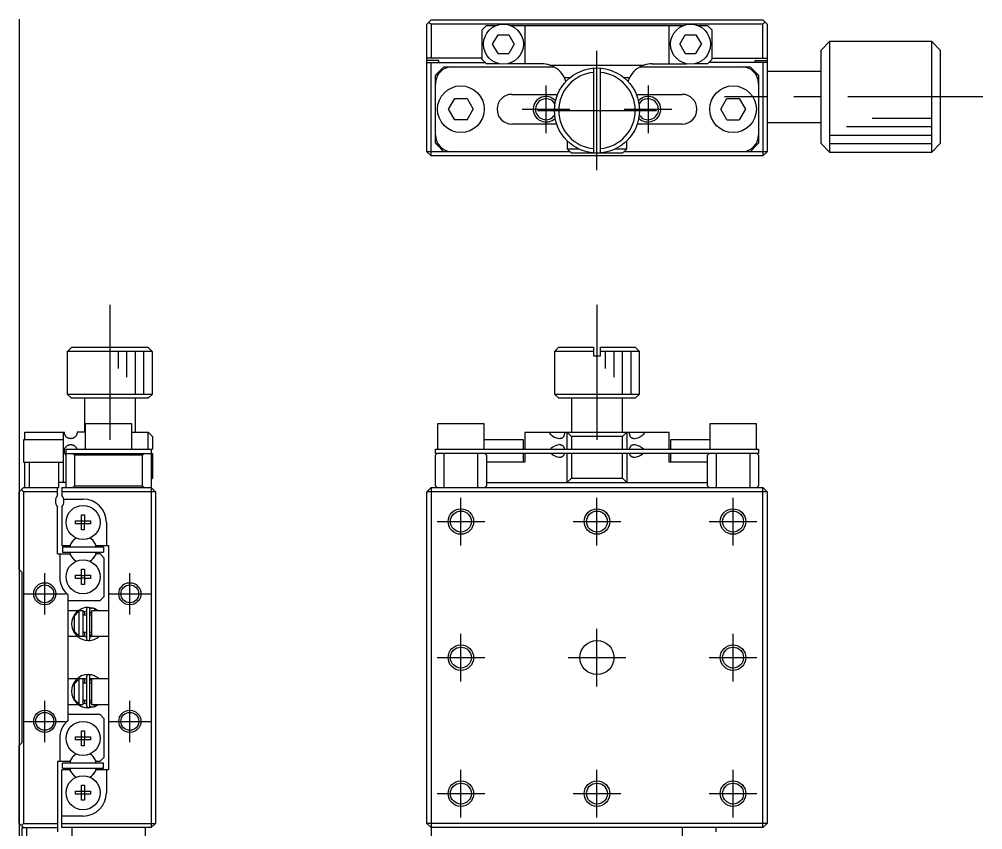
# Model space of a CAD drawing. Extents: x 0 to 251, y -8 to 162.
# Drawn here: x 0 to 113.3, y 66.8 to 162.1 of the extents above; entities that cross this region are included whole.
import ezdxf

# ---------------------------------------------------------------- set-up
doc = ezdxf.new("R2010")
doc.units = 0
doc.header["$LTSCALE"] = 0.5
doc.linetypes.add('CENTER', pattern=[50.8, 31.75, -6.35, 6.35, -6.35])
for name, color, linetype in [('MSM_CENTER', 1, 'CENTER'), ('MSM_CONTINUOUS', 7, 'CONTINUOUS'), ('MSM_NARROW', 5, 'CONTINUOUS')]:
    doc.layers.add(name, color=color, linetype=linetype)

msp = doc.modelspace()

# ---------------------------------------------------------------- linework, layer by layer
at = {"layer": 'MSM_CENTER'}
for p, q in [((67.919929, 144.35), (67.919929, 158.35)), ((61.919929, 154.3), (61.919929, 148.7)), ((73.919929, 154.3), (73.919929, 148.7)), ((113.269929, 152.95), (82.919929, 152.95)), ((59.119929, 151.5), (64.719929, 151.5)), ((60.919929, 151.35), (74.919929, 151.35)), ((71.119929, 151.5), (76.719929, 151.5)), ((10.65, 128.5), (10.65, 112.5)), ((67.919929, 128.5), (67.919929, 111.5)), ((51.919929, 100.2), (51.919929, 105.8)), ((67.919929, 100.2), (67.919929, 105.8)), ((83.919929, 100.2), (83.919929, 105.8)), ((49.119929, 103), (54.719929, 103)), ((65.119929, 103), (70.719929, 103)), ((81.119929, 103), (86.719929, 103)), ((3, 92.07), (3, 96.93)), ((13, 92.07), (13, 96.93)), ((0.57, 94.5), (5.43, 94.5)), ((10.57, 94.5), (15.43, 94.5)), ((51.919929, 84.2), (51.919929, 89.8)), ((67.919929, 83.6), (67.919929, 90.4)), ((83.919929, 84.2), (83.919929, 89.8)), ((49.119929, 87), (54.719929, 87)), ((64.519929, 87), (71.319929, 87)), ((81.119929, 87), (86.719929, 87)), ((3, 77.07), (3, 81.93)), ((13, 77.07), (13, 81.93)), ((0.57, 79.5), (5.43, 79.5)), ((10.57, 79.5), (15.43, 79.5)), ((51.919929, 68.2), (51.919929, 73.8)), ((67.919929, 68.2), (67.919929, 73.8)), ((83.919929, 68.2), (83.919929, 73.8)), ((49.119929, 71), (54.719929, 71)), ((65.119929, 71), (70.719929, 71)), ((81.119929, 71), (86.719929, 71))]:
    msp.add_line(p, q, dxfattribs=at)
at = {"layer": 'MSM_CONTINUOUS'}
for p, q in [((0.002714, 162.082973), (-0.000138, -8.009767)), ((47.919929, 161.5), (48.419929, 162)), ((48.419929, 162), (87.419929, 162)), ((87.919929, 161.5), (87.419929, 162)), ((47.919929, 146.5), (47.919929, 161.5)), ((48.169929, 161.75), (48.419929, 161.5)), ((48.419929, 161.5), (48.419929, 157.5)), ((87.419929, 161.5), (48.419929, 161.5)), ((54.419929, 160.85), (54.919929, 161.35)), ((54.419929, 157.35), (54.419929, 160.85)), ((54.919929, 161.35), (56.093794, 161.35)), ((57.746065, 161.35), (78.093794, 161.35)), ((59.419929, 161.35), (59.419929, 156.85)), ((76.419929, 156.85), (76.419929, 161.35)), ((79.746065, 161.35), (80.919929, 161.35)), ((80.919929, 161.35), (81.419929, 160.85)), ((81.419929, 160.85), (81.419929, 157.35)), ((87.419929, 161.5), (87.669929, 161.75)), ((87.419929, 157.5), (87.419929, 161.5)), ((87.919929, 161.5), (87.919929, 146.5)), ((55.649759, 159.15), (56.284844, 160.25)), ((56.284844, 160.25), (57.555015, 160.25)), ((57.555015, 160.25), (58.1901, 159.15)), ((77.649759, 159.15), (78.284844, 160.25)), ((78.284844, 160.25), (79.555015, 160.25)), ((79.555015, 160.25), (80.1901, 159.15)), ((56.284844, 158.05), (55.649759, 159.15)), ((58.1901, 159.15), (57.555015, 158.05)), ((77.649759, 159.15), (78.284844, 158.05)), ((79.555015, 158.05), (80.1901, 159.15)), ((95.269929, 159.45), (94.269929, 158.45)), ((95.269929, 159.45), (95.269929, 146.45)), ((107.269929, 159.45), (95.269929, 159.45)), ((107.269929, 146.45), (107.269929, 159.45)), ((108.269929, 158.45), (107.269929, 159.45)), ((54.419929, 157.5), (47.919929, 157.5)), ((56.284844, 158.05), (57.555015, 158.05)), ((78.284844, 158.05), (79.555015, 158.05)), ((81.419929, 157.5), (87.919929, 157.5)), ((94.269929, 147.45), (94.269929, 158.45)), ((108.269929, 158.45), (108.269929, 147.45)), ((49.319929, 157.25), (47.919929, 157.25)), ((47.919929, 157), (54.769929, 157)), ((48.419929, 146), (48.419929, 157)), ((49.919929, 156.5), (49.119929, 155.7)), ((49.319929, 157), (49.319929, 157.25)), ((49.919929, 156.5), (62.825776, 156.5)), ((54.919929, 156.85), (54.419929, 157.35)), ((56.437747, 156.85), (54.919929, 156.85)), ((61.419929, 156.85), (57.402112, 156.85)), ((62.356679, 156.7), (73.48318, 156.7)), ((67.519929, 156.333974), (67.519929, 146.366026)), ((68.319929, 146.366026), (68.319929, 156.333974)), ((73.014024, 156.5), (85.919929, 156.5)), ((74.419929, 156.85), (78.437747, 156.85)), ((80.919929, 156.85), (79.402112, 156.85)), ((81.419929, 157.35), (80.919929, 156.85)), ((87.919929, 157), (81.069929, 157)), ((86.719929, 155.7), (85.919929, 156.5)), ((86.519929, 157.25), (87.919929, 157.25)), ((86.519929, 157), (86.519929, 157.25)), ((87.419929, 157), (87.419929, 146)), ((48.919929, 155.5), (49.119929, 155.7)), ((48.919929, 147.5), (48.919929, 155.5)), ((49.119929, 155.7), (49.119929, 155.37178)), ((64.72971, 155.2), (64.099015, 155.2)), ((71.740844, 155.2), (71.110149, 155.2)), ((86.719929, 155.37178), (86.719929, 155.7)), ((86.719929, 155.7), (86.919929, 155.5)), ((86.919929, 155.5), (86.919929, 147.5)), ((94.269929, 155.95), (87.919929, 155.95)), ((57.919929, 153.25), (63.294997, 153.25)), ((72.544862, 153.25), (77.919929, 153.25)), ((50.476554, 151.5), (51.198242, 152.75)), ((51.198242, 152.75), (52.641617, 152.75)), ((52.641617, 152.75), (53.363305, 151.5)), ((82.476554, 151.5), (83.198242, 152.75)), ((83.198242, 152.75), (84.641617, 152.75)), ((84.641617, 152.75), (85.363305, 151.5)), ((51.198242, 150.25), (50.476554, 151.5)), ((52.641617, 150.25), (53.363305, 151.5)), ((83.198242, 150.25), (82.476554, 151.5)), ((85.363305, 151.5), (84.641617, 150.25)), ((52.641617, 150.25), (51.198242, 150.25)), ((63.182842, 149.75), (57.919929, 149.75)), ((77.919929, 149.75), (72.657017, 149.75)), ((83.198242, 150.25), (84.641617, 150.25)), ((87.919929, 149.95), (94.269929, 149.95)), ((49.119929, 147.3), (48.919929, 147.5)), ((49.119929, 147.62822), (49.119929, 147.3)), ((49.119929, 147.3), (49.919929, 146.5)), ((64.419929, 147.779286), (64.419929, 146.85)), ((71.419929, 146.85), (71.419929, 147.779286)), ((85.919929, 146.5), (86.719929, 147.3)), ((86.719929, 147.3), (86.719929, 147.62822)), ((86.919929, 147.5), (86.719929, 147.3)), ((94.269929, 147.45), (95.269929, 146.45)), ((107.269929, 146.45), (108.269929, 147.45)), ((64.769929, 146.5), (47.919929, 146.5)), ((48.419929, 146), (47.919929, 146.5)), ((64.419929, 146.85), (65.74048, 146.85)), ((64.919929, 146.35), (64.419929, 146.85)), ((70.919929, 146.35), (64.919929, 146.35)), ((70.099379, 146.85), (71.419929, 146.85)), ((71.419929, 146.85), (70.919929, 146.35)), ((87.919929, 146.5), (71.069929, 146.5)), ((87.919929, 146.5), (87.419929, 146)), ((95.269929, 146.45), (107.269929, 146.45)), ((87.419929, 146), (48.419929, 146)), ((5.666026, 123), (6.167813, 123.5)), ((6.167813, 123.5), (15.132187, 123.5)), ((15.132187, 123.5), (15.633974, 123)), ((63.419929, 123.5), (62.919929, 123)), ((63.419929, 123.5), (67.519929, 123.5)), ((67.519929, 123.5), (67.519929, 122.5)), ((68.319929, 122.5), (68.319929, 123.5)), ((68.319929, 123.5), (72.419929, 123.5)), ((72.919929, 123), (72.419929, 123.5)), ((5.65, 122.5), (5.666026, 122.5)), ((5.65, 122.5), (5.65, 118)), ((15.633974, 123), (5.666026, 123)), ((5.666026, 122.5), (5.666026, 123)), ((15.633974, 123), (15.633974, 122.5)), ((15.633974, 122.5), (15.65, 122.5)), ((15.65, 118), (15.65, 122.5)), ((67.519929, 123), (62.919929, 123)), ((62.919929, 123), (62.919929, 118)), ((67.519929, 122.5), (68.319929, 122.5)), ((72.919929, 123), (68.319929, 123)), ((72.919929, 118), (72.919929, 123)), ((5.65, 118), (15.65, 118)), ((5.65, 118), (6.15, 117.5)), ((15.15, 117.5), (15.65, 118)), ((62.919929, 118), (72.919929, 118)), ((62.919929, 118), (63.419929, 117.5)), ((72.419929, 117.5), (72.919929, 118)), ((15.15, 117.5), (6.15, 117.5)), ((7.65, 117.5), (7.65, 113.5)), ((13.65, 113.5), (13.65, 117.5)), ((72.419929, 117.5), (63.419929, 117.5)), ((64.919929, 117.5), (64.919929, 113.5)), ((70.919929, 113.5), (70.919929, 117.5)), ((13.25, 114.5), (7.75, 114.5)), ((7.75, 114.5), (7.75, 111.5)), ((13.25, 111.5), (13.25, 114.5)), ((54.669929, 114.5), (49.169929, 114.5)), ((49.169929, 114.5), (49.169929, 111.5)), ((54.669929, 111.5), (54.669929, 114.5)), ((86.669929, 114.5), (81.169929, 114.5)), ((81.169929, 114.5), (81.169929, 111.5)), ((86.669929, 111.5), (86.669929, 114.5)), ((0.65, 113.5), (5.3, 113.5)), ((0.65, 112.6), (0.65, 113.5)), ((5.15, 113.5), (5.15, 112.6)), ((5.300104, 113.487609), (5.3, 113.5)), ((5.300413, 113.475229), (5.300104, 113.487609)), ((5.300922, 113.462906), (5.300413, 113.475229)), ((5.301625, 113.450687), (5.300922, 113.462906)), ((5.302516, 113.438617), (5.301625, 113.450687)), ((5.30394, 113.423249), (5.302516, 113.438617)), ((5.305653, 113.408135), (5.30394, 113.423249)), ((5.307635, 113.393304), (5.305653, 113.408135)), ((5.309865, 113.378788), (5.307635, 113.393304)), ((5.312322, 113.364617), (5.309865, 113.378788)), ((5.314986, 113.350822), (5.312322, 113.364617)), ((5.321191, 113.322914), (5.314986, 113.350822)), ((5.328155, 113.296292), (5.321191, 113.322914)), ((5.335805, 113.270881), (5.328155, 113.296292)), ((5.344066, 113.246601), (5.335805, 113.270881)), ((6.765326, 113.274591), (6.756442, 113.248135)), ((6.773458, 113.302253), (6.765326, 113.274591)), ((6.780546, 113.33031), (6.773458, 113.302253)), ((6.786563, 113.358683), (6.780546, 113.33031)), ((6.791483, 113.387295), (6.786563, 113.358683)), ((6.795197, 113.415283), (6.791483, 113.387295)), ((6.79786, 113.443447), (6.795197, 113.415283)), ((6.799464, 113.471711), (6.79786, 113.443447)), ((6.8, 113.5), (6.799464, 113.471711)), ((7.75, 113.5), (6.8, 113.5)), ((13.25, 113.5), (15.15, 113.5)), ((15.15, 111.5), (15.15, 113.5)), ((15.65, 113), (15.15, 113.5)), ((59.419929, 113.5), (59.419929, 111.5)), ((59.419929, 113.5), (76.419929, 113.5)), ((62.379595, 113.393304), (62.356679, 113.5)), ((62.438302, 113.296292), (62.379595, 113.393304)), ((62.527961, 113.20113), (62.438302, 113.296292)), ((64.081259, 113.274591), (64.075841, 113.244054)), ((64.085952, 113.305699), (64.081259, 113.274591)), ((64.089931, 113.337362), (64.085952, 113.305699)), ((64.093193, 113.369465), (64.089931, 113.337362)), ((64.095736, 113.401894), (64.093193, 113.369465)), ((64.097556, 113.434536), (64.095736, 113.401894)), ((64.09865, 113.467276), (64.097556, 113.434536)), ((64.099015, 113.5), (64.09865, 113.467276)), ((64.419929, 111.5), (64.419929, 113.5)), ((64.919929, 113), (64.419929, 113.5)), ((71.419929, 113.5), (70.919929, 113)), ((71.419929, 113.5), (71.419929, 111.5)), ((71.741241, 113.465709), (71.740844, 113.5)), ((71.74243, 113.431464), (71.741241, 113.465709)), ((71.74441, 113.397397), (71.74243, 113.431464)), ((71.747179, 113.363642), (71.74441, 113.397397)), ((71.750435, 113.332899), (71.747179, 113.363642)), ((71.754381, 113.302436), (71.750435, 113.332899)), ((71.75901, 113.272342), (71.754381, 113.302436)), ((71.764315, 113.242707), (71.75901, 113.272342)), ((73.402621, 113.297867), (73.317752, 113.20619)), ((73.457358, 113.386628), (73.402621, 113.297867)), ((73.48318, 113.5), (73.457358, 113.386628)), ((76.419929, 111.5), (76.419929, 113.5)), ((5.2, 112.6), (0.5, 112.6)), ((0.5, 112.6), (0.5, 110)), ((5.2, 110), (5.2, 112.6)), ((5.352863, 113.223377), (5.344066, 113.246601)), ((5.362122, 113.20113), (5.352863, 113.223377)), ((5.381822, 113.159322), (5.362122, 113.20113)), ((5.403222, 113.120262), (5.381822, 113.159322)), ((5.426199, 113.08362), (5.403222, 113.120262)), ((5.457046, 113.040714), (5.426199, 113.08362)), ((5.490251, 113.000753), (5.457046, 113.040714)), ((5.525757, 112.963617), (5.490251, 113.000753)), ((5.563506, 112.929191), (5.525757, 112.963617)), ((5.602361, 112.898227), (5.563506, 112.929191)), ((5.643395, 112.869769), (5.602361, 112.898227)), ((5.686562, 112.843933), (5.643395, 112.869769)), ((5.731822, 112.820837), (5.686562, 112.843933)), ((5.781667, 112.799643), (5.731822, 112.820837)), ((5.833841, 112.781823), (5.781667, 112.799643)), ((5.888225, 112.767655), (5.833841, 112.781823)), ((5.929283, 112.759779), (5.888225, 112.767655)), ((5.971488, 112.754121), (5.929283, 112.759779)), ((6.014733, 112.75083), (5.971488, 112.754121)), ((6.058912, 112.750053), (6.014733, 112.75083)), ((6.103914, 112.751942), (6.058912, 112.750053)), ((6.149707, 112.756659), (6.103914, 112.751942)), ((6.196089, 112.764366), (6.149707, 112.756659)), ((6.230211, 112.771975), (6.196089, 112.764366)), ((6.264531, 112.781342), (6.230211, 112.771975)), ((6.298926, 112.792517), (6.264531, 112.781342)), ((6.333271, 112.805552), (6.298926, 112.792517)), ((6.365356, 112.819536), (6.333271, 112.805552)), ((6.397312, 112.835301), (6.365356, 112.819536)), ((6.428987, 112.852847), (6.397312, 112.835301)), ((6.460226, 112.872173), (6.428987, 112.852847)), ((6.490876, 112.893279), (6.460226, 112.872173)), ((6.520783, 112.916165), (6.490876, 112.893279)), ((6.547582, 112.938853), (6.520783, 112.916165)), ((6.573654, 112.963139), (6.547582, 112.938853)), ((6.598857, 112.98895), (6.573654, 112.963139)), ((6.623049, 113.016213), (6.598857, 112.98895)), ((6.646085, 113.044855), (6.623049, 113.016213)), ((6.667825, 113.074803), (6.646085, 113.044855)), ((6.683137, 113.097963), (6.667825, 113.074803)), ((6.697677, 113.121837), (6.683137, 113.097963)), ((6.711394, 113.146369), (6.697677, 113.121837)), ((6.724235, 113.171507), (6.711394, 113.146369)), ((6.735859, 113.196531), (6.724235, 113.171507)), ((6.746608, 113.222095), (6.735859, 113.196531)), ((6.756442, 113.248135), (6.746608, 113.222095)), ((15.65, 113), (15.65, 111.5)), ((59.269929, 112.6), (54.669929, 112.6)), ((59.269929, 111.5), (59.269929, 112.6)), ((63.562275, 112.75), (63.415161, 112.763205)), ((63.571057, 112.750053), (63.562275, 112.75)), ((63.607248, 112.751477), (63.571057, 112.750053)), ((63.642805, 112.754917), (63.607248, 112.751477)), ((63.67762, 112.760464), (63.642805, 112.754917)), ((63.711584, 112.76821), (63.67762, 112.760464)), ((63.74459, 112.778246), (63.711584, 112.76821)), ((63.776529, 112.790663), (63.74459, 112.778246)), ((63.807291, 112.805552), (63.776529, 112.790663)), ((63.83136, 112.819536), (63.807291, 112.805552)), ((63.854671, 112.835301), (63.83136, 112.819536)), ((63.877156, 112.852847), (63.854671, 112.835301)), ((63.898749, 112.872173), (63.877156, 112.852847)), ((63.919382, 112.893279), (63.898749, 112.872173)), ((63.938987, 112.916165), (63.919382, 112.893279)), ((63.956114, 112.938853), (63.938987, 112.916165)), ((63.972394, 112.963139), (63.956114, 112.938853)), ((63.987785, 112.98895), (63.972394, 112.963139)), ((64.002247, 113.016213), (63.987785, 112.98895)), ((64.015738, 113.044855), (64.002247, 113.016213)), ((64.028216, 113.074803), (64.015738, 113.044855)), ((64.037892, 113.100911), (64.028216, 113.074803)), ((64.046889, 113.127976), (64.037892, 113.100911)), ((64.055194, 113.155911), (64.046889, 113.127976)), ((64.062796, 113.184627), (64.055194, 113.155911)), ((64.069683, 113.214037), (64.062796, 113.184627)), ((64.075841, 113.244054), (64.069683, 113.214037)), ((64.919929, 113), (64.919929, 111.5)), ((70.919929, 113), (64.919929, 113)), ((70.919929, 111.5), (70.919929, 113)), ((71.770287, 113.213621), (71.764315, 113.242707)), ((71.77692, 113.185172), (71.770287, 113.213621)), ((71.784206, 113.157451), (71.77692, 113.185172)), ((71.792137, 113.130548), (71.784206, 113.157451)), ((71.80224, 113.100171), (71.792137, 113.130548)), ((71.813284, 113.070825), (71.80224, 113.100171)), ((71.825235, 113.042582), (71.813284, 113.070825)), ((71.838061, 113.015514), (71.825235, 113.042582)), ((71.85173, 112.989694), (71.838061, 113.015514)), ((71.866211, 112.965195), (71.85173, 112.989694)), ((71.881471, 112.942087), (71.866211, 112.965195)), ((71.897478, 112.920445), (71.881471, 112.942087)), ((71.916602, 112.897584), (71.897478, 112.920445)), ((71.936741, 112.876446), (71.916602, 112.897584)), ((71.957831, 112.857029), (71.936741, 112.876446)), ((71.979808, 112.839332), (71.957831, 112.857029)), ((72.002607, 112.82335), (71.979808, 112.839332)), ((72.026165, 112.809083), (72.002607, 112.82335)), ((72.050418, 112.796527), (72.026165, 112.809083)), ((72.085773, 112.781617), (72.050418, 112.796527)), ((72.122529, 112.769745), (72.085773, 112.781617)), ((72.160535, 112.760781), (72.122529, 112.769745)), ((72.199642, 112.754591), (72.160535, 112.760781)), ((72.239698, 112.751044), (72.199642, 112.754591)), ((72.277531, 112.75), (72.239698, 112.751044)), ((81.169929, 112.6), (76.569929, 112.6)), ((76.569929, 112.6), (76.569929, 111.5)), ((5.300004, 111.302242), (5.300109, 111.3127)), ((5.300045, 111.291789), (5.300004, 111.302242)), ((5.300239, 111.281085), (5.300045, 111.291789)), ((5.300109, 111.3127), (5.300357, 111.323134)), ((5.300585, 111.270409), (5.300239, 111.281085)), ((5.300357, 111.323134), (5.300749, 111.333513)), ((5.301079, 111.259792), (5.300585, 111.270409)), ((5.300749, 111.333513), (5.301301, 111.344149)), ((5.301718, 111.249264), (5.301079, 111.259792)), ((5.301301, 111.344149), (5.301999, 111.354708)), ((5.302758, 111.235743), (5.301718, 111.249264)), ((5.301999, 111.354708), (5.302837, 111.365167)), ((5.304025, 111.222403), (5.302758, 111.235743)), ((5.302837, 111.365167), (5.30381, 111.375499)), ((5.30381, 111.375499), (5.305248, 111.388565)), ((5.305506, 111.209288), (5.304025, 111.222403)), ((5.305248, 111.388565), (5.306889, 111.401416)), ((5.307649, 111.193166), (5.305506, 111.209288)), ((5.306889, 111.401416), (5.30872, 111.41403)), ((5.310089, 111.177404), (5.307649, 111.193166)), ((5.30872, 111.41403), (5.310725, 111.426384)), ((5.312804, 111.162015), (5.310089, 111.177404)), ((5.310725, 111.426384), (5.313739, 111.442897)), ((5.315771, 111.147013), (5.312804, 111.162015)), ((5.313739, 111.442897), (5.317038, 111.458956)), ((5.318965, 111.13241), (5.315771, 111.147013)), ((5.317038, 111.458956), (5.320596, 111.474556)), ((5.322362, 111.118221), (5.318965, 111.13241)), ((5.320596, 111.474556), (5.327893, 111.502702)), ((5.33019, 111.089303), (5.322362, 111.118221)), ((5.327893, 111.502702), (5.335936, 111.52952)), ((5.3388, 111.061799), (5.33019, 111.089303)), ((5.335936, 111.52952), (5.34466, 111.555102)), ((5.348119, 111.035602), (5.3388, 111.061799)), ((5.34466, 111.555102), (5.353998, 111.579544)), ((5.358069, 111.010604), (5.348119, 111.035602)), ((5.353998, 111.579544), (5.363886, 111.602937)), ((5.368574, 110.986696), (5.358069, 111.010604)), ((5.363886, 111.602937), (5.374256, 111.625377)), ((5.374256, 111.625377), (5.400802, 111.675782)), ((5.400802, 111.675782), (5.429969, 111.722476)), ((5.429969, 111.722476), (5.461661, 111.765704)), ((5.461661, 111.765704), (5.495782, 111.805712)), ((5.495782, 111.805712), (5.532235, 111.842745)), ((5.5, 107), (5.5, 111.5)), ((5.5, 111.5), (15.65, 111.5)), ((5.532235, 111.842745), (5.570924, 111.877049)), ((5.570924, 111.877049), (5.617206, 111.912534)), ((5.617206, 111.912534), (5.66646, 111.94452)), ((5.66646, 111.94452), (5.718618, 111.972819)), ((5.718618, 111.972819), (5.760688, 111.991954)), ((5.760688, 111.991954), (5.804503, 112.008687)), ((5.804503, 112.008687), (5.849989, 112.022841)), ((5.849989, 112.022841), (5.89707, 112.034243)), ((5.89707, 112.034243), (5.94242, 112.042236)), ((5.94242, 112.042236), (5.989227, 112.047515)), ((5.989227, 112.047515), (6.0373, 112.049872)), ((6.0373, 112.049872), (6.086448, 112.049101)), ((6.086448, 112.049101), (6.13648, 112.044994)), ((6.13648, 112.044994), (6.187207, 112.037343)), ((6.187207, 112.037343), (6.22722, 112.028759)), ((6.22722, 112.028759), (6.267494, 112.01777)), ((6.267494, 112.01777), (6.307839, 112.004286)), ((6.307839, 112.004286), (6.338852, 111.992142)), ((6.338852, 111.992142), (6.369778, 111.978405)), ((6.369778, 111.978405), (6.400497, 111.963059)), ((6.400497, 111.963059), (6.430886, 111.946085)), ((6.430886, 111.946085), (6.455118, 111.93117)), ((6.455118, 111.93117), (6.479051, 111.91515)), ((6.479051, 111.91515), (6.502605, 111.898035)), ((6.502605, 111.898035), (6.525702, 111.879834)), ((6.525702, 111.879834), (6.54891, 111.859985)), ((6.54891, 111.859985), (6.571539, 111.83897)), ((6.571539, 111.83897), (6.593495, 111.816825)), ((6.593495, 111.816825), (6.614685, 111.79359)), ((6.614685, 111.79359), (6.634545, 111.769895)), ((6.634545, 111.769895), (6.653582, 111.745173)), ((6.653582, 111.745173), (6.671711, 111.719487)), ((6.671711, 111.719487), (6.688849, 111.692902)), ((6.688849, 111.692902), (6.705509, 111.664419)), ((6.705509, 111.664419), (6.72101, 111.635011)), ((6.72101, 111.635011), (6.735276, 111.604777)), ((6.735276, 111.604777), (6.74823, 111.573817)), ((6.74823, 111.573817), (6.757256, 111.549576)), ((6.757256, 111.549576), (6.765468, 111.524953)), ((6.765468, 111.524953), (6.772842, 111.5)), ((15.5, 111.5), (15.5, 67)), ((48.919929, 111), (48.919929, 111.5)), ((48.919929, 111.5), (86.919929, 111.5)), ((62.435614, 111.500031), (62.507245, 111.579544)), ((63.562202, 112.05), (63.597405, 112.049101)), ((63.597405, 112.049101), (63.6438, 112.044994)), ((63.6438, 112.044994), (63.688727, 112.037343)), ((63.688727, 112.037343), (63.718234, 112.030028)), ((63.718234, 112.030028), (63.74708, 112.020878)), ((63.74708, 112.020878), (63.775184, 112.009849)), ((63.775184, 112.009849), (63.802463, 111.996899)), ((63.802463, 111.996899), (63.828833, 111.981984)), ((63.828833, 111.981984), (63.854212, 111.96506)), ((63.854212, 111.96506), (63.878516, 111.946085)), ((63.878516, 111.946085), (63.897837, 111.92873)), ((63.897837, 111.92873), (63.916449, 111.90984)), ((63.916449, 111.90984), (63.934307, 111.889451)), ((63.934307, 111.889451), (63.951365, 111.867596)), ((63.951365, 111.867596), (63.967579, 111.844311)), ((63.967579, 111.844311), (63.982904, 111.819631)), ((63.982904, 111.819631), (63.997294, 111.79359)), ((63.997294, 111.79359), (64.00918, 111.769524)), ((64.00918, 111.769524), (64.020383, 111.744323)), ((64.020383, 111.744323), (64.030886, 111.718068)), ((64.030886, 111.718068), (64.040672, 111.69084)), ((64.040672, 111.69084), (64.049723, 111.66272)), ((64.049723, 111.66272), (64.058022, 111.633789)), ((64.058022, 111.633789), (64.065551, 111.604128)), ((64.065551, 111.604128), (64.072294, 111.573817)), ((64.072294, 111.573817), (64.077045, 111.549576)), ((64.077045, 111.549576), (64.081334, 111.524953)), ((64.081334, 111.524953), (64.085156, 111.5)), ((71.754702, 111.5), (71.759775, 111.532393)), ((71.759775, 111.532393), (71.765658, 111.564279)), ((71.765658, 111.564279), (71.772339, 111.595556)), ((71.772339, 111.595556), (71.779807, 111.626119)), ((71.779807, 111.626119), (71.788047, 111.655863)), ((71.788047, 111.655863), (71.797048, 111.684684)), ((71.797048, 111.684684), (71.806796, 111.712478)), ((71.806796, 111.712478), (71.817292, 111.739197)), ((71.817292, 111.739197), (71.82857, 111.764948)), ((71.82857, 111.764948), (71.840605, 111.789679)), ((71.840605, 111.789679), (71.853369, 111.813337)), ((71.853369, 111.813337), (71.866835, 111.835871)), ((71.866835, 111.835871), (71.880977, 111.857229)), ((71.880977, 111.857229), (71.895767, 111.87736)), ((71.895767, 111.87736), (71.914976, 111.900589)), ((71.914976, 111.900589), (71.93521, 111.922064)), ((71.93521, 111.922064), (71.956402, 111.941779)), ((71.956402, 111.941779), (71.978487, 111.959731)), ((71.978487, 111.959731), (72.001399, 111.975916)), ((72.001399, 111.975916), (72.025073, 111.99033)), ((72.025073, 111.99033), (72.055194, 112.005689)), ((72.055194, 112.005689), (72.086486, 112.01861)), ((72.086486, 112.01861), (72.11884, 112.029182)), ((72.11884, 112.029182), (72.152152, 112.037489)), ((72.152152, 112.037489), (72.186314, 112.04362)), ((72.186314, 112.04362), (72.221221, 112.04766)), ((72.221221, 112.04766), (72.256767, 112.049696)), ((72.256767, 112.049696), (72.277647, 112.05)), ((72.277647, 112.05), (72.409688, 112.039225)), ((86.919929, 111.5), (86.919929, 111)), ((0.5, 110), (5.2, 110)), ((0.65, 107), (0.65, 110)), ((1.15, 110), (1.15, 107)), ((4.65, 107), (4.65, 110)), ((5.15, 110), (5.15, 107.6)), ((5.391431, 110.941047), (5.368574, 110.986696)), ((5.416377, 110.898595), (5.391431, 110.941047)), ((5.443297, 110.859014), (5.416377, 110.898595)), ((5.472076, 110.821979), (5.443297, 110.859014)), ((5.499672, 110.790453), (5.472076, 110.821979)), ((5.5, 111), (15.65, 111)), ((6.5, 110.8), (6.3, 111)), ((14.5, 110.8), (6.5, 110.8)), ((6.5, 110.8), (6.5, 107.2)), ((14.7, 111), (14.5, 110.8)), ((14.5, 107.2), (14.5, 110.8)), ((15.65, 111), (15.65, 108.1)), ((49.119929, 111), (48.919929, 110.8)), ((86.919929, 111), (48.919929, 111)), ((48.919929, 107.2), (48.919929, 110.8)), ((49.919929, 111), (49.919929, 107)), ((53.919929, 107), (53.919929, 111)), ((54.919929, 110.8), (54.719929, 111)), ((54.919929, 110.8), (54.919929, 107.2)), ((59.419929, 110), (54.919929, 110)), ((59.269929, 110), (59.269929, 111)), ((59.419929, 111), (59.419929, 110)), ((63.562235, 110.55), (63.445267, 110.558584)), ((63.572125, 110.550102), (63.562235, 110.55)), ((63.612914, 110.551903), (63.572125, 110.550102)), ((63.652736, 110.556246), (63.612914, 110.551903)), ((63.691462, 110.563265), (63.652736, 110.556246)), ((63.72896, 110.573098), (63.691462, 110.563265)), ((63.756785, 110.582625), (63.72896, 110.573098)), ((63.7839, 110.593981), (63.756785, 110.582625)), ((63.810228, 110.607198), (63.7839, 110.593981)), ((63.83569, 110.622312), (63.810228, 110.607198)), ((63.860208, 110.639354), (63.83569, 110.622312)), ((63.883703, 110.65836), (63.860208, 110.639354)), ((63.904389, 110.677644), (63.883703, 110.65836)), ((63.924226, 110.698718), (63.904389, 110.677644)), ((63.943154, 110.721536), (63.924226, 110.698718)), ((63.961117, 110.746056), (63.943154, 110.721536)), ((63.978058, 110.772231), (63.961117, 110.746056)), ((63.99392, 110.80002), (63.978058, 110.772231)), ((64.006701, 110.825256), (63.99392, 110.80002)), ((64.018717, 110.851755), (64.006701, 110.825256)), ((64.029944, 110.879426), (64.018717, 110.851755)), ((64.040361, 110.908178), (64.029944, 110.879426)), ((64.049947, 110.937919), (64.040361, 110.908178)), ((64.058679, 110.968556), (64.049947, 110.937919)), ((64.066535, 111), (64.058679, 110.968556)), ((64.419929, 107.6), (64.419929, 111)), ((64.919929, 111), (64.919929, 108.1)), ((70.919929, 108.1), (70.919929, 111)), ((71.419929, 111), (71.419929, 107.6)), ((71.78139, 110.96772), (71.773324, 111)), ((71.790342, 110.936374), (71.78139, 110.96772)), ((71.800158, 110.906144), (71.790342, 110.936374)), ((71.810892, 110.876907), (71.800158, 110.906144)), ((71.822515, 110.848735), (71.810892, 110.876907)), ((71.834996, 110.821701), (71.822515, 110.848735)), ((71.848305, 110.795877), (71.834996, 110.821701)), ((71.86241, 110.771336), (71.848305, 110.795877)), ((71.877283, 110.748149), (71.86241, 110.771336)), ((71.892892, 110.726389), (71.877283, 110.748149)), ((71.911554, 110.703346), (71.892892, 110.726389)), ((71.931218, 110.681986), (71.911554, 110.703346)), ((71.951821, 110.662309), (71.931218, 110.681986)), ((71.973302, 110.644317), (71.951821, 110.662309)), ((71.995598, 110.62801), (71.973302, 110.644317)), ((72.018648, 110.613389), (71.995598, 110.62801)), ((72.042389, 110.600454), (72.018648, 110.613389)), ((72.07288, 110.586634), (72.042389, 110.600454)), ((72.104475, 110.575163), (72.07288, 110.586634)), ((72.137072, 110.565954), (72.104475, 110.575163)), ((72.17057, 110.558921), (72.137072, 110.565954)), ((72.20487, 110.553976), (72.17057, 110.558921)), ((72.23987, 110.551032), (72.20487, 110.553976)), ((72.27547, 110.550003), (72.23987, 110.551032)), ((72.277522, 110.55), (72.27547, 110.550003)), ((76.419929, 110), (76.419929, 111)), ((80.919929, 110), (76.419929, 110)), ((76.569929, 111), (76.569929, 110)), ((81.119929, 111), (80.919929, 110.8)), ((80.919929, 107.2), (80.919929, 110.8)), ((81.919929, 111), (81.919929, 107)), ((85.919929, 107), (85.919929, 111)), ((86.919929, 110.8), (86.719929, 111)), ((86.919929, 110.8), (86.919929, 107.2)), ((15.5, 107.95), (15.65, 108.1)), ((64.419929, 107.6), (64.919929, 108.1)), ((64.919929, 108.1), (70.919929, 108.1)), ((70.919929, 108.1), (71.419929, 107.6)), ((0.5, 107), (0, 106.5)), ((0, 97.35), (0, 106.5)), ((0.5, 106.5), (0.25, 106.75)), ((0.5, 107), (4.65, 107)), ((0.5, 106.5), (0.5, 67.5)), ((4.5, 106.5), (0.5, 106.5)), ((4.5, 106.061438), (4.5, 107)), ((5.5, 107.6), (4.65, 107.6)), ((5, 107), (5, 106.061438)), ((5, 107), (15.5, 107)), ((16, 106.5), (5, 106.5)), ((6.3, 107), (6.5, 107.2)), ((6.5, 107.2), (14.5, 107.2)), ((14.5, 107.2), (14.7, 107)), ((16, 106.5), (15.5, 107)), ((16, 106.5), (16, 67.5)), ((48.419929, 107), (47.919929, 106.5)), ((87.919929, 106.5), (47.919929, 106.5)), ((47.919929, 67.5), (47.919929, 106.5)), ((48.419929, 107), (48.419929, 50.5)), ((48.419929, 107), (87.419929, 107)), ((48.919929, 107.2), (49.119929, 107)), ((54.719929, 107), (54.919929, 107.2)), ((54.919929, 107.6), (80.919929, 107.6)), ((80.919929, 107.2), (81.119929, 107)), ((86.719929, 107), (86.919929, 107.2)), ((87.919929, 106.5), (87.419929, 107)), ((87.419929, 67), (87.419929, 107)), ((87.919929, 106.5), (87.919929, 67.5)), ((5.218246, 105.65), (7.5, 105.65)), ((4.5, 99.2), (4.5, 104.738562)), ((5, 104.738562), (5, 100.2)), ((6.613639, 103.08), (7.32, 103.08)), ((6.613639, 102.72), (6.613639, 103.08)), ((7.32, 103.786361), (7.68, 103.786361)), ((7.32, 103.08), (7.32, 103.786361)), ((7.330372, 103.069628), (7.32, 103.08)), ((7.669628, 103.069628), (7.68, 103.08)), ((7.68, 103.786361), (7.68, 103.08)), ((7.68, 103.08), (8.386361, 103.08)), ((8.386361, 103.08), (8.386361, 102.72)), ((7.32, 102.72), (6.613639, 102.72)), ((7.330372, 102.730372), (7.32, 102.72)), ((7.32, 102.013639), (7.32, 102.72)), ((7.68, 102.013639), (7.32, 102.013639)), ((7.330372, 102.730372), (7.330372, 103.069628)), ((7.330372, 103.069628), (7.669628, 103.069628)), ((7.669628, 102.730372), (7.330372, 102.730372)), ((7.669628, 103.069628), (7.669628, 102.730372)), ((7.669628, 102.730372), (7.68, 102.72)), ((8.386361, 102.72), (7.68, 102.72)), ((7.68, 102.013639), (7.68, 102.72)), ((10.25, 102.9), (10.25, 100.2)), ((5, 100.2), (5.949194, 100.2)), ((9.9, 100), (5.1, 100)), ((5.1, 100), (5.1, 99.4)), ((6.09936, 100.460095), (5.949194, 100.2)), ((9.050806, 100.2), (8.90064, 100.460095)), ((9.050806, 100.2), (10.5, 100.2)), ((9.9, 100), (9.9, 99.4)), ((10.5, 100.2), (10.5, 73.8)), ((4.5, 99.2), (5.949194, 99.2)), ((4.75, 99.2), (4.75, 96.5)), ((5.1, 99.4), (9.9, 99.4)), ((6.09936, 98.939905), (5.949194, 99.2)), ((9.050806, 99.2), (8.90064, 98.939905)), ((9.5, 99.2), (9.050806, 99.2)), ((10, 98.7), (9.5, 99.2)), ((10, 94.2), (10, 98.7)), ((0, 97.35), (0.35, 97)), ((0.35, 77), (0.35, 97)), ((6.613639, 96.68), (7.32, 96.68)), ((6.613639, 96.32), (6.613639, 96.68)), ((7.32, 96.32), (6.613639, 96.32)), ((7.32, 97.386361), (7.68, 97.386361)), ((7.32, 96.68), (7.32, 97.386361)), ((7.330372, 96.669628), (7.32, 96.68)), ((7.330372, 96.330372), (7.32, 96.32)), ((7.32, 95.613639), (7.32, 96.32)), ((7.330372, 96.330372), (7.330372, 96.669628)), ((7.330372, 96.669628), (7.669628, 96.669628)), ((7.669628, 96.330372), (7.330372, 96.330372)), ((7.669628, 96.669628), (7.68, 96.68)), ((7.669628, 96.669628), (7.669628, 96.330372)), ((7.669628, 96.330372), (7.68, 96.32)), ((7.68, 97.386361), (7.68, 96.68)), ((7.68, 96.68), (8.386361, 96.68)), ((7.68, 96.32), (7.68, 95.613639)), ((8.386361, 96.32), (7.68, 96.32)), ((8.386361, 96.68), (8.386361, 96.32)), ((7.68, 95.613639), (7.32, 95.613639)), ((5.7, 94.420938), (5.7, 79.579062)), ((9.5, 93.7), (10, 94.2)), ((5.7, 93.7), (9.5, 93.7)), ((8.879232, 92.74211), (8.130759, 92.901617)), ((6.921566, 92.5), (5.7, 92.5)), ((6.5, 91.916515), (7, 92.445683)), ((6.5, 90.083485), (6.5, 91.916515)), ((7, 92.5), (7, 89.5)), ((7.5, 92.5), (7, 92.5)), ((7.499868, 92.380394), (7.906431, 92.491258)), ((7.5, 89.5), (7.5, 92.5)), ((7.906482, 92), (7.5, 92)), ((7.7, 92), (7.7, 92.44983)), ((7.906482, 92.703078), (7.906482, 89.203078)), ((8.335199, 92.749082), (8.303885, 92.735083)), ((8.306482, 89.203078), (8.306482, 92.703078)), ((8.306482, 92.102191), (8.306809, 92.116146)), ((8.5, 92), (8.306482, 92)), ((8.306809, 92.116146), (8.307843, 92.13084)), ((8.307843, 92.13084), (8.309583, 92.145466)), ((8.309583, 92.145466), (8.312023, 92.15999)), ((8.312023, 92.15999), (8.31516, 92.174376)), ((8.31516, 92.174376), (8.318987, 92.188593)), ((8.318987, 92.188593), (8.323494, 92.202607)), ((8.323494, 92.202607), (8.328673, 92.216385)), ((8.328673, 92.216385), (8.334512, 92.229896)), ((8.334512, 92.229896), (8.341, 92.243107)), ((8.367334, 92.761569), (8.335199, 92.749082)), ((8.341, 92.243107), (8.348122, 92.255986)), ((8.348122, 92.255986), (8.355863, 92.268503)), ((8.355863, 92.268503), (8.364208, 92.280627)), ((8.364208, 92.280627), (8.373137, 92.292329)), ((8.400039, 92.772431), (8.367334, 92.761569)), ((8.373137, 92.292329), (8.382633, 92.303579)), ((8.382633, 92.303579), (8.392673, 92.314348)), ((8.392673, 92.314348), (8.403236, 92.32461)), ((8.433233, 92.781642), (8.400039, 92.772431)), ((8.403236, 92.32461), (8.414298, 92.334337)), ((8.414298, 92.334337), (8.425835, 92.343504)), ((8.425835, 92.343504), (8.437819, 92.352086)), ((8.466836, 92.789181), (8.433233, 92.781642)), ((8.437819, 92.352086), (8.450223, 92.360058)), ((8.450223, 92.360058), (8.463018, 92.3674)), ((8.463018, 92.3674), (8.476172, 92.374089)), ((8.500766, 92.795028), (8.466836, 92.789181)), ((8.476172, 92.374089), (8.489655, 92.380106)), ((8.489655, 92.380106), (8.499977, 92.384172)), ((8.5, 92.5), (8.5, 89.5)), ((10.5, 92.5), (8.5, 92.5)), ((8.534939, 92.799171), (8.500766, 92.795028)), ((8.569273, 92.801599), (8.534939, 92.799171)), ((8.603685, 92.802307), (8.569273, 92.801599)), ((8.638089, 92.801292), (8.603685, 92.802307)), ((8.672404, 92.798556), (8.638089, 92.801292)), ((8.706544, 92.794106), (8.672404, 92.798556)), ((8.740427, 92.787952), (8.706544, 92.794106)), ((8.77397, 92.780108), (8.740427, 92.787952)), ((8.80709, 92.770593), (8.77397, 92.780108)), ((8.801893, 92.51402), (8.795306, 92.5)), ((8.808415, 92.528354), (8.801893, 92.51402)), ((8.878604, 92.742423), (8.805969, 92.499984)), ((8.839706, 92.75943), (8.80709, 92.770593)), ((8.814831, 92.542911), (8.808415, 92.528354)), ((8.8211, 92.557599), (8.814831, 92.542911)), ((8.827183, 92.572322), (8.8211, 92.557599)), ((8.833039, 92.586989), (8.827183, 92.572322)), ((8.838632, 92.601504), (8.833039, 92.586989)), ((8.843927, 92.615776), (8.838632, 92.601504)), ((8.870057, 92.747361), (8.839706, 92.75943)), ((8.848889, 92.629713), (8.843927, 92.615776)), ((8.853487, 92.643227), (8.848889, 92.629713)), ((8.857692, 92.656232), (8.853487, 92.643227)), ((8.861476, 92.668644), (8.857692, 92.656232)), ((8.864816, 92.680385), (8.861476, 92.668644)), ((8.867691, 92.691379), (8.864816, 92.680385)), ((8.870081, 92.701556), (8.867691, 92.691379)), ((8.868376, 92.747715), (8.870635, 92.747062)), ((9.291268, 92.50002), (8.869514, 92.746319)), ((8.871972, 92.710853), (8.870081, 92.701556)), ((8.870635, 92.747062), (8.87239, 92.745238)), ((8.873352, 92.719208), (8.871972, 92.710853)), ((8.87239, 92.745238), (8.873632, 92.742254)), ((8.874212, 92.72657), (8.873352, 92.719208)), ((8.873632, 92.742254), (8.874352, 92.73813)), ((8.874546, 92.73289), (8.874212, 92.72657)), ((8.874352, 92.73813), (8.874546, 92.73289)), ((5.7, 89.5), (6.808166, 89.5)), ((7, 89.554317), (6.5, 90.083485)), ((7, 89.5), (7.5, 89.5)), ((7.906428, 89.415185), (7.499915, 89.525427)), ((7.5, 90), (7.906482, 90)), ((7.565484, 89.5), (7.565644, 89.5)), ((7.565906, 89.5), (7.7, 89.5)), ((7.7, 89.5), (7.7, 90)), ((8.306482, 90), (8.5, 90)), ((8.306531, 89.798642), (8.306482, 89.803965)), ((8.307151, 89.78392), (8.306531, 89.798642)), ((8.308479, 89.769242), (8.307151, 89.78392)), ((8.310512, 89.754642), (8.308479, 89.769242)), ((8.313246, 89.740155), (8.310512, 89.754642)), ((8.316677, 89.725813), (8.313246, 89.740155)), ((8.320797, 89.71165), (8.316677, 89.725813)), ((8.325599, 89.697701), (8.320797, 89.71165)), ((8.331073, 89.683997), (8.325599, 89.697701)), ((8.337207, 89.670573), (8.331073, 89.683997)), ((8.34399, 89.65746), (8.337207, 89.670573)), ((8.351407, 89.644691), (8.34399, 89.65746)), ((8.359442, 89.632297), (8.351407, 89.644691)), ((8.368079, 89.620309), (8.359442, 89.632297)), ((8.377299, 89.608758), (8.368079, 89.620309)), ((8.387081, 89.597674), (8.377299, 89.608758)), ((8.397404, 89.587086), (8.387081, 89.597674)), ((8.408244, 89.577021), (8.397404, 89.587086)), ((8.419577, 89.567507), (8.408244, 89.577021)), ((8.431376, 89.558571), (8.419577, 89.567507)), ((8.443613, 89.550237), (8.431376, 89.558571)), ((8.456258, 89.542528), (8.443613, 89.550237)), ((8.46928, 89.535467), (8.456258, 89.542528)), ((8.482647, 89.529075), (8.46928, 89.535467)), ((8.496325, 89.523371), (8.482647, 89.529075)), ((8.499977, 89.521984), (8.496325, 89.523371)), ((8.5, 89.5), (10.5, 89.5)), ((8.647486, 89.499662), (8.534819, 89.462495)), ((8.534819, 89.462495), (8.306541, 89.414872)), ((8.810526, 89.136653), (8.811433, 89.136945)), ((8.811433, 89.136945), (8.814693, 89.138003)), ((8.814693, 89.138003), (8.815844, 89.138381)), ((8.815844, 89.138381), (8.816742, 89.138677)), ((8.816742, 89.138677), (8.818013, 89.139099)), ((8.818013, 89.139099), (8.870057, 89.158795)), ((8.865856, 89.158863), (8.868376, 89.158441)), ((8.868376, 89.158441), (8.868018, 89.159303)), ((8.870057, 89.158795), (8.868376, 89.158441)), ((8.870814, 89.15921), (8.870057, 89.158795)), ((6.808261, 84.5), (5.7, 84.5)), ((6.5, 83.916515), (7, 84.445683)), ((6.5, 82.083485), (6.5, 83.916515)), ((6.80887, 84.5), (6.808644, 84.5)), ((7, 84.5), (7, 81.5)), ((7.5, 84.5), (7, 84.5)), ((7.49981, 84.474529), (7.906478, 84.584822)), ((7.5, 81.5), (7.5, 84.5)), ((7.906482, 84), (7.5, 84)), ((7.7, 84.5), (7.565825, 84.5)), ((7.7, 84), (7.7, 84.5)), ((7.906482, 84.796922), (7.906482, 81.296922)), ((8.306482, 81.296922), (8.306482, 84.796922)), ((8.306482, 84.196035), (8.306809, 84.209989)), ((8.5, 84), (8.306482, 84)), ((8.306574, 84.585124), (8.535095, 84.537425)), ((8.306809, 84.209989), (8.307843, 84.224684)), ((8.307843, 84.224684), (8.309583, 84.23931)), ((8.309583, 84.23931), (8.312023, 84.253833)), ((8.312023, 84.253833), (8.31516, 84.26822)), ((8.31516, 84.26822), (8.318987, 84.282437)), ((8.318987, 84.282437), (8.323494, 84.296451)), ((8.323494, 84.296451), (8.328673, 84.310229)), ((8.328673, 84.310229), (8.334512, 84.32374)), ((8.334512, 84.32374), (8.341, 84.33695)), ((8.341, 84.33695), (8.348122, 84.34983)), ((8.348122, 84.34983), (8.355863, 84.362347)), ((8.355863, 84.362347), (8.364208, 84.374471)), ((8.364208, 84.374471), (8.373137, 84.386173)), ((8.373137, 84.386173), (8.382633, 84.397422)), ((8.382633, 84.397422), (8.392673, 84.408192)), ((8.392673, 84.408192), (8.403236, 84.418454)), ((8.403236, 84.418454), (8.414298, 84.428181)), ((8.414298, 84.428181), (8.425835, 84.437348)), ((8.425835, 84.437348), (8.437819, 84.44593)), ((8.437819, 84.44593), (8.450223, 84.453902)), ((8.450223, 84.453902), (8.463018, 84.461244)), ((8.463018, 84.461244), (8.476172, 84.467933)), ((8.476172, 84.467933), (8.489655, 84.47395)), ((8.489655, 84.47395), (8.499977, 84.478016)), ((8.5, 84.5), (8.5, 81.5)), ((10.5, 84.5), (8.5, 84.5)), ((8.535095, 84.537425), (8.647765, 84.500234)), ((8.809694, 84.863612), (8.808645, 84.863946)), ((8.811068, 84.863173), (8.809694, 84.863612)), ((8.812058, 84.862854), (8.811068, 84.863173)), ((8.812953, 84.862564), (8.812058, 84.862854)), ((8.814387, 84.862097), (8.812953, 84.862564)), ((8.815948, 84.861585), (8.814387, 84.862097)), ((8.817001, 84.861237), (8.815948, 84.861585)), ((8.818509, 84.860736), (8.817001, 84.861237)), ((8.821004, 84.859898), (8.818509, 84.860736)), ((8.822984, 84.859225), (8.821004, 84.859898)), ((8.870057, 84.841205), (8.822984, 84.859225)), ((8.868376, 84.841559), (8.867999, 84.840651)), ((8.870057, 84.841205), (8.868376, 84.841559)), ((8.870814, 84.84079), (8.870057, 84.841205)), ((7, 81.554317), (6.5, 82.083485)), ((7.90646, 81.508739), (7.499853, 81.619613)), ((7.5, 82), (7.906482, 82)), ((7.7, 81.550616), (7.7, 82)), ((8.306482, 82), (8.5, 82)), ((8.306531, 81.892486), (8.306482, 81.897809)), ((8.307151, 81.877764), (8.306531, 81.892486)), ((8.308479, 81.863086), (8.307151, 81.877764)), ((8.310512, 81.848486), (8.308479, 81.863086)), ((8.313246, 81.833998), (8.310512, 81.848486)), ((8.316677, 81.819656), (8.313246, 81.833998)), ((8.320797, 81.805494), (8.316677, 81.819656)), ((8.325599, 81.791545), (8.320797, 81.805494)), ((8.331073, 81.777841), (8.325599, 81.791545)), ((8.337207, 81.764417), (8.331073, 81.777841)), ((8.34399, 81.751304), (8.337207, 81.764417)), ((8.351407, 81.738535), (8.34399, 81.751304)), ((8.359442, 81.726141), (8.351407, 81.738535)), ((8.368079, 81.714153), (8.359442, 81.726141)), ((8.377299, 81.702602), (8.368079, 81.714153)), ((8.387081, 81.691518), (8.377299, 81.702602)), ((8.397404, 81.680929), (8.387081, 81.691518)), ((8.408244, 81.670865), (8.397404, 81.680929)), ((8.419577, 81.661351), (8.408244, 81.670865)), ((8.431376, 81.652415), (8.419577, 81.661351)), ((8.443613, 81.64408), (8.431376, 81.652415)), ((8.456258, 81.636372), (8.443613, 81.64408)), ((8.46928, 81.629311), (8.456258, 81.636372)), ((8.482647, 81.622919), (8.46928, 81.629311)), ((8.496325, 81.617214), (8.482647, 81.622919)), ((8.499977, 81.615828), (8.496325, 81.617214)), ((5.7, 81.5), (6.921391, 81.5)), ((6.921849, 81.5), (6.921986, 81.5)), ((7, 81.5), (7.5, 81.5)), ((8.132013, 81.0984), (8.81594, 81.231933)), ((8.303836, 81.26494), (8.315907, 81.259321)), ((8.315907, 81.259321), (8.347687, 81.245845)), ((8.347687, 81.245845), (8.380082, 81.233981)), ((8.380082, 81.233981), (8.413013, 81.223756)), ((8.413013, 81.223756), (8.446399, 81.215194)), ((8.446399, 81.215194), (8.480159, 81.208315)), ((8.480159, 81.208315), (8.514209, 81.203135)), ((8.5, 81.5), (10.5, 81.5)), ((8.514209, 81.203135), (8.548466, 81.199666)), ((8.548466, 81.199666), (8.582847, 81.197916)), ((8.582847, 81.197916), (8.617268, 81.197888)), ((8.617268, 81.197888), (8.651645, 81.199582)), ((8.651645, 81.199582), (8.685895, 81.202995)), ((8.685895, 81.202995), (8.719933, 81.208116)), ((8.719933, 81.208116), (8.753678, 81.214935)), ((8.753678, 81.214935), (8.787046, 81.223434)), ((8.787046, 81.223434), (8.819957, 81.233593)), ((8.801893, 81.48598), (8.795306, 81.5)), ((8.808415, 81.471646), (8.801893, 81.48598)), ((8.878604, 81.257577), (8.805969, 81.500016)), ((8.814831, 81.457089), (8.808415, 81.471646)), ((8.8211, 81.442401), (8.814831, 81.457089)), ((8.819957, 81.233593), (8.852331, 81.245388)), ((8.827183, 81.427678), (8.8211, 81.442401)), ((8.833039, 81.413011), (8.827183, 81.427678)), ((8.838632, 81.398496), (8.833039, 81.413011)), ((8.843927, 81.384224), (8.838632, 81.398496)), ((8.848889, 81.370287), (8.843927, 81.384224)), ((8.853487, 81.356773), (8.848889, 81.370287)), ((8.852331, 81.245388), (8.870057, 81.252639)), ((8.857692, 81.343768), (8.853487, 81.356773)), ((8.861476, 81.331356), (8.857692, 81.343768)), ((8.864816, 81.319615), (8.861476, 81.331356)), ((8.867691, 81.308621), (8.864816, 81.319615)), ((8.870081, 81.298444), (8.867691, 81.308621)), ((8.868376, 81.252285), (8.870635, 81.252938)), ((8.869514, 81.253681), (9.291176, 81.49991)), ((8.871972, 81.289147), (8.870081, 81.298444)), ((8.870635, 81.252938), (8.87239, 81.254762)), ((8.873352, 81.280792), (8.871972, 81.289147)), ((8.87239, 81.254762), (8.873632, 81.257746)), ((8.874212, 81.27343), (8.873352, 81.280792)), ((8.873632, 81.257746), (8.874352, 81.26187)), ((8.874546, 81.26711), (8.874212, 81.27343)), ((8.874352, 81.26187), (8.874546, 81.26711)), ((9.5, 80.3), (5.7, 80.3)), ((10, 79.8), (9.5, 80.3)), ((10, 75.3), (10, 79.8)), ((7.32, 78.386361), (7.68, 78.386361)), ((7.32, 77.68), (7.32, 78.386361)), ((7.68, 78.386361), (7.68, 77.68)), ((4.75, 77.5), (4.75, 74.8)), ((6.613639, 77.68), (7.32, 77.68)), ((6.613639, 77.32), (6.613639, 77.68)), ((7.32, 77.32), (6.613639, 77.32)), ((7.330372, 77.669628), (7.32, 77.68)), ((7.330372, 77.330372), (7.32, 77.32)), ((7.32, 76.613639), (7.32, 77.32)), ((7.330372, 77.330372), (7.330372, 77.669628)), ((7.330372, 77.669628), (7.669628, 77.669628)), ((7.669628, 77.330372), (7.330372, 77.330372)), ((7.669628, 77.669628), (7.68, 77.68)), ((7.669628, 77.669628), (7.669628, 77.330372)), ((7.669628, 77.330372), (7.68, 77.32)), ((7.68, 77.68), (8.386361, 77.68)), ((8.386361, 77.32), (7.68, 77.32)), ((7.68, 76.613639), (7.68, 77.32)), ((8.386361, 77.68), (8.386361, 77.32)), ((0.35, 77), (0, 76.65)), ((0, 67.5), (0, 76.65)), ((7.68, 76.613639), (7.32, 76.613639)), ((4.5, 74.8), (5.949194, 74.8)), ((4.5, 74.8), (4.5, 67)), ((6.09936, 75.060095), (5.949194, 74.8)), ((9.050806, 74.8), (8.90064, 75.060095)), ((9.050806, 74.8), (9.5, 74.8)), ((9.5, 74.8), (10, 75.3)), ((5, 67), (5, 73.8)), ((5.949194, 73.8), (5, 73.8)), ((5.1, 74), (5.1, 74.6)), ((9.9, 74.6), (5.1, 74.6)), ((5.1, 74), (9.9, 74)), ((6.09936, 73.539905), (5.949194, 73.8)), ((9.050806, 73.8), (8.90064, 73.539905)), ((10.5, 73.8), (9.050806, 73.8)), ((9.9, 74), (9.9, 74.6)), ((10.25, 73.8), (10.25, 71.1)), ((7.32, 71.986361), (7.68, 71.986361)), ((7.32, 71.28), (7.32, 71.986361)), ((7.68, 71.986361), (7.68, 71.28)), ((6.613639, 71.28), (7.32, 71.28)), ((6.613639, 70.92), (6.613639, 71.28)), ((7.32, 70.92), (6.613639, 70.92)), ((7.330372, 71.269628), (7.32, 71.28)), ((7.330372, 70.930372), (7.32, 70.92)), ((7.32, 70.213639), (7.32, 70.92)), ((7.330372, 70.930372), (7.330372, 71.269628)), ((7.330372, 71.269628), (7.669628, 71.269628)), ((7.669628, 70.930372), (7.330372, 70.930372)), ((7.669628, 71.269628), (7.68, 71.28)), ((7.669628, 71.269628), (7.669628, 70.930372)), ((7.669628, 70.930372), (7.68, 70.92)), ((7.68, 71.28), (8.386361, 71.28)), ((7.68, 70.92), (7.68, 70.213639)), ((8.386361, 70.92), (7.68, 70.92)), ((8.386361, 71.28), (8.386361, 70.92)), ((7.68, 70.213639), (7.32, 70.213639)), ((7.5, 68.35), (5, 68.35)), ((0, 67.5), (0.5, 67)), ((0.25, 67.25), (0.5, 67.5)), ((0.35, 67), (4.55, 67)), ((0.35, 51.5), (0.35, 67)), ((0.5, 67.5), (4.5, 67.5)), ((0.85, 67), (0.85, 64.5)), ((4.55, 66.5), (4.55, 67)), ((5, 67.5), (16, 67.5)), ((15.5, 67), (5, 67)), ((6.2, 48.5), (6.2, 67)), ((14.8, 67), (14.8, 48.5)), ((16, 67.5), (15.5, 67)), ((47.919929, 67.5), (48.419929, 67)), ((87.919929, 67.5), (47.919929, 67.5)), ((87.419929, 67), (48.419929, 67)), ((77.919929, 67), (77.919929, 62)), ((81.919931, 66.5), (81.919931, 67)), ((87.419929, 67), (87.919929, 67.5))]:
    msp.add_line(p, q, dxfattribs=at)
for centre, radius in [((56.919929, 159.15), 2.35), ((78.919929, 159.15), 2.35), ((67.919929, 151.35), 5), ((51.919929, 151.5), 2.75), ((83.919929, 151.5), 2.75), ((7.5, 102.9), 2), ((51.919929, 103), 1.2295), ((67.919929, 103), 1.2295), ((83.919929, 103), 1.2295), ((7.5, 96.5), 2), ((3, 94.5), 1.0565), ((13, 94.5), 1.0565), ((67.919929, 87), 2), ((51.919929, 87), 1.2295), ((83.919929, 87), 1.2295), ((3, 79.5), 1.0565), ((13, 79.5), 1.0565), ((7.5, 77.5), 2), ((7.5, 71.1), 2), ((51.919929, 71), 1.2295), ((67.919929, 71), 1.2295), ((83.919929, 71), 1.2295)]:
    msp.add_circle(centre, radius, dxfattribs=at)
for centre, radius, start, end in [((50.919929, 154.5), 2, 90, 180), ((61.419929, 153.85), 3, 71.805128, 90), ((61.419926, 153.849996), 3.000005, 26.743726, 71.805086), ((74.419938, 153.84999), 3.000012, 108.194966, 153.256222), ((74.419929, 153.85), 3, 90, 108.194872), ((84.919929, 154.5), 2, 0, 90), ((67.919929, 151.35), 4.5, 95.099689, 264.900311), ((61.419929, 153.85), 3, 17.903998, 26.743684), ((67.919929, 151.35), 4.5, 275.099689, 84.900311), ((74.419929, 153.85), 3, 153.256316, 162.096002), ((57.919929, 151.5), 1.75, 90, 270), ((77.919929, 151.5), 1.75, 270, 90), ((61.919929, 151.5), 1.2295, 30.434621, 326.70118663), ((73.919929, 151.5), 1.2295, 213.29881337, 149.565379), ((50.919929, 148.5), 2, 180, 270), ((84.919929, 148.5), 2, 270, 0), ((63.819562, 114.700148), 1.978709, 229.25077852, 258.20700869), ((72.086318, 114.600082), 1.859937, 275.90079989, 311.4590073), ((63.75221, 110.20587), 1.853893, 95.88266192, 132.18611397), ((72.052609, 110.193711), 1.879742, 44.02564064, 79.04943393), ((63.822715, 112.513188), 1.990715, 229.47983532, 259.07029629), ((72.095111, 112.379747), 1.838817, 275.693117, 311.386932), ((5.25, 105.4), 1, 138.590378, 221.409622), ((4.25, 105.4), 1, 318.590378, 41.40959031), ((7.5, 102.9), 2.75, 0, 90), ((7.5, 99.699999), 1.5875, 120.433182, 169.10688895), ((7.614905, 99.585095), 1.75, 121.881533, 150), ((7.5, 99.699999), 1.5875, 10.89309, 59.56681233), ((7.385095, 99.585095), 1.75, 30, 58.118467), ((7.5, 99.699999), 1.5875, 190.893016, 239.56671758), ((7.614905, 99.814905), 1.75, 210, 238.118467), ((7.5, 99.699999), 1.5875, 300.433263, 349.10696609), ((7.385095, 99.814905), 1.75, 301.881533, 330), ((7.5, 96.5), 2.75, 180, 229.114807), ((8.10898, 90.945145), 1.956717, 90.861713, 125.684608), ((8.106482, 92.703078), 0.2, 0, 180), ((8.106864, 90.953304), 1.948858, 125.773996, 269.15248), ((8.104868, 90.957107), 1.952745, 270.80821, 311.737778), ((8.106482, 89.203078), 0.2, 180, 0), ((8.106565, 83.046863), 1.948691, 90.744088, 269.197485), ((8.106482, 84.796922), 0.2, 0, 180), ((8.104874, 83.042919), 1.952722, 48.264476, 89.162579), ((8.106482, 81.296922), 0.2, 180, 0), ((7.5, 77.5), 2.75, 130.885193, 180), ((7.5, 74.300001), 1.5875, 120.433263, 169.10700354), ((7.614905, 74.185095), 1.75, 121.881533, 150), ((7.5, 74.300001), 1.5875, 10.893016, 59.56675503), ((7.385095, 74.185095), 1.75, 30, 58.118467), ((7.5, 74.300001), 1.5875, 190.89309, 239.56683217), ((7.5, 74.300001), 1.5875, 300.433182, 349.1069088), ((7.614905, 74.414905), 1.75, 210, 238.118467), ((7.385095, 74.414905), 1.75, 301.881533, 330), ((7.5, 71.1), 2.75, 270, 0)]:
    msp.add_arc(centre, radius, start, end, dxfattribs=at)
at = {"layer": 'MSM_NARROW'}
for p, q in [((100.269929, 150.45), (107.269929, 150.45)), ((95.269929, 148.45), (107.269929, 148.45)), ((97.269929, 149.45), (107.269929, 149.45)), ((95.269929, 147.45), (107.269929, 147.45)), ((11.65, 121), (11.65, 123)), ((12.65, 120), (12.65, 123)), ((13.65, 118), (13.65, 123)), ((14.65, 118), (14.65, 123)), ((68.919929, 121), (68.919929, 123)), ((69.919929, 120), (69.919929, 123)), ((70.919929, 118), (70.919929, 123)), ((71.919929, 118), (71.919929, 123))]:
    msp.add_line(p, q, dxfattribs=at)
for centre, radius in [((51.919929, 103), 1.5), ((67.919929, 103), 1.5), ((83.919929, 103), 1.5), ((3, 94.5), 1.3), ((13, 94.5), 1.3), ((51.919929, 87), 1.5), ((83.919929, 87), 1.5), ((3, 79.5), 1.3), ((13, 79.5), 1.3), ((51.919929, 71), 1.5), ((67.919929, 71), 1.5), ((83.919929, 71), 1.5)]:
    msp.add_circle(centre, radius, dxfattribs=at)
for centre, start, end in [((61.919929, 151.5), 41.08033044, 316.05547719), ((73.919929, 151.5), 223.94452281, 138.91966956)]:
    msp.add_arc(centre, 1.5, start, end, dxfattribs=at)

doc.saveas('drawing.dxf')
